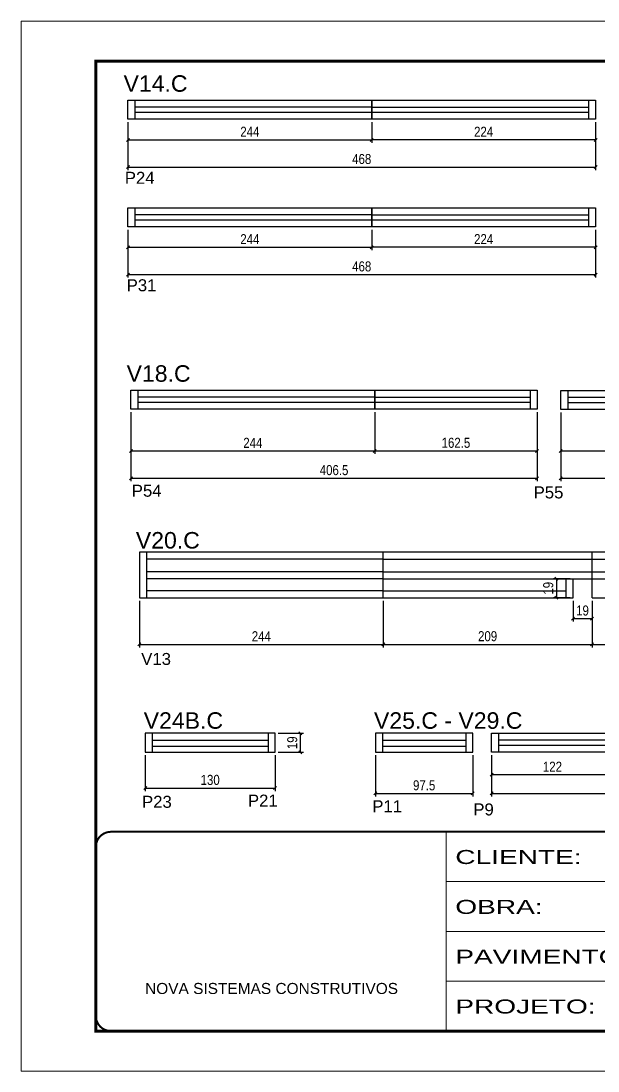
# Model space of a CAD drawing. Header units: millimetres. Extents: x 2437 to 8691, y -1523 to 4121.
# Drawn here: x 7206 to 7783, y 1922 to 2972 of the extents above; entities that cross this region are included whole.
import ezdxf

# ---------------------------------------------------------------- set-up
doc = ezdxf.new("R2010")
doc.units = ezdxf.units.MM
doc.linetypes.add('CONTINUO', pattern=[0])
doc.linetypes.add('DASHED', pattern=[0.75, 0.5, -0.25])
for name, color, linetype in [('5', 5, 'Continuous'), ('COTA', 241, 'Continuous'), ('NOMENCLATURA', 7, 'Continuous'), ('Painéis', 200, 'Continuous'), ('SARR_2.2x7', 40, 'Continuous')]:
    doc.layers.add(name, color=color, linetype=linetype)
doc.layers.add('Folhas', color=255, linetype='Continuous', lineweight=9)
doc.layers.add('SARRAFO DE PRESSAO', color=251, linetype='DASHED', lineweight=9)
doc.styles.add('ARIAL', font='arial.ttf')
doc.styles.add('COTA TECNICA', font='techl___.ttf', dxfattribs={"height": 10})
doc.styles.add('COTA TECNICA-50', font='techl___.ttf', dxfattribs={"height": 10})
doc.styles.get("Standard").update_dxf_attribs({"font": 'arial.ttf'})
doc.styles.add('Tecnologia', font='')
doc.styles.get('Tecnologia').set_extended_font_data('Forgotten Futurist')
doc.dimstyles.new('COTA PAINEL-50', dxfattribs={"dimtxt": 10, "dimasz": 3, "dimexe": 3, "dimexo": 3, "dimgap": 3, "dimtad": 1, "dimdec": 1, "dimzin": 12, "dimdsep": 46, "dimtxsty": 'COTA TECNICA-50', "dimblk1": 'OBLIQUE', "dimblk2": 'OBLIQUE', "dimsah": 1, "dimcen": 0.9, "dimclrd": 4, "dimclre": 4, "dimclrt": 240, "dimadec": 1, "dimazin": 3, "dimtfac": 1, "dimtdec": 1, "dimtmove": 0, "dimatfit": 3, "dimfxl": 1, "dimtolj": 1, "dimtzin": 12, "dimarcsym": 0})
doc.dimstyles.new('PAINEL', dxfattribs={"dimtxt": 10, "dimasz": 3, "dimexe": 3, "dimexo": 3, "dimgap": 3, "dimtad": 1, "dimdec": 1, "dimzin": 12, "dimdsep": 46, "dimtxsty": 'COTA TECNICA', "dimblk1": 'OBLIQUE', "dimblk2": 'OBLIQUE', "dimsah": 1, "dimcen": 0.9, "dimclrd": 4, "dimclre": 4, "dimclrt": 240, "dimadec": 1, "dimazin": 3, "dimtfac": 1, "dimtdec": 1, "dimtmove": 0, "dimatfit": 3, "dimfxl": 1, "dimtolj": 1, "dimtzin": 12, "dimarcsym": 0})

# ---------------------------------------------------------------- blocks, each defined once
blk = doc.blocks.new('9999999999')
at = {"color": 30, "linetype": 'CONTINUO'}
for p, q in [((98564.6, 34230.2), (98564.6, 34429.4)), ((98564.6, 34379.6), (99584, 34379.6)), ((98564.6, 34329.8), (99488, 34329.8)), ((98564.6, 34280), (99488, 34280))]:
    blk.add_line(p, q, dxfattribs=at)
at = {"color": 30, "linetype": 'CONTINUO', "const_width": 2}
blk.add_lwpolyline([(99584, 34230.2), (99584, 34414.4, 0.414214), (99569, 34429.4), (98229, 34429.4, 0.414214), (98214, 34414.4), (98214, 34245.2, 0.414214), (98229, 34230.2), (99584, 34230.2)], format="xyb", dxfattribs=at)
at = {"layer": 'Folhas'}
blk.add_lwpolyline([(98139, 34190.2), (99624, 34190.2), (99624, 35240.2), (98139, 35240.2)], close=True, dxfattribs=at)
at = {"layer": 'Folhas', "color": 30, "const_width": 3}
blk.add_lwpolyline([(98214, 34230.2), (99584, 34230.2), (99584, 35200.2), (98214, 35200.2)], close=True, dxfattribs=at)
at = {"color": 7, "linetype": 'Continuous', "ltscale": 5, "style": 'ARIAL'}
blk.add_text('NOVA SISTEMAS CONSTRUTIVOS', height=11.059, dxfattribs=at).set_placement((98263.2, 34267.2))
at = {"layer": 'Folhas', "color": 7, "style": 'Tecnologia', "width": 1.5}
for s, p in [('CLIENTE:', (98573.7, 34397.2)), ('OBRA:', (98573.7, 34347.3)), ('PAVIMENTO:', (98573.7, 34297.5)), ('PROJETO:', (98573.7, 34247.7))]:
    blk.add_text(s, height=14, dxfattribs=at).set_placement(p)
blk = doc.blocks.new('_Oblique')
at = {"color": 0, "linetype": 'ByBlock', "lineweight": -2}
blk.add_line((-0.5, -0.5), (0.5, 0.5), dxfattribs=at)
blk = doc.blocks.new('*D88')
at = {"layer": 'COTA', "color": 4, "linetype": 'ByBlock', "lineweight": -2, "transparency": 16777216}
for p, q in [((7312.9, 2871), (7312.9, 2850.4)), ((7556.9, 2871), (7556.9, 2850.4)), ((7312.9, 2853.4), (7556.9, 2853.4))]:
    blk.add_line(p, q, dxfattribs=at)
at = {"layer": 'Defpoints', "color": 0, "linetype": 'ByBlock', "transparency": 16777216}
for p in [(7312.9, 2874), (7556.9, 2874), (7556.9, 2853.4)]:
    blk.add_point(p, dxfattribs=at)
at = {"layer": 'COTA', "color": 4, "linetype": 'ByBlock', "lineweight": -2, "transparency": 16777216, "xscale": 3, "yscale": 3, "zscale": 3, "rotation": 180}
blk.add_blockref('_Oblique', (7312.9, 2853.4), dxfattribs=at)
at = {"layer": 'COTA', "color": 4, "linetype": 'ByBlock', "lineweight": -2, "transparency": 16777216, "xscale": 3, "yscale": 3, "zscale": 3}
blk.add_blockref('_Oblique', (7556.9, 2853.4), dxfattribs=at)
at = {"layer": 'COTA', "color": 240, "linetype": 'ByBlock', "transparency": 16777216, "insert": (7434.9, 2861.5), "char_height": 10, "attachment_point": 5, "style": 'COTA TECNICA-50'}
blk.add_mtext('\\A1;244', dxfattribs=at)
blk = doc.blocks.new('*D55')
at = {"layer": 'COTA', "color": 4, "linetype": 'ByBlock', "lineweight": -2, "transparency": 16777216}
for p, q in [((7556.9, 2871), (7556.9, 2850.4)), ((7780.9, 2871), (7780.9, 2850.4)), ((7780.9, 2853.4), (7556.9, 2853.4))]:
    blk.add_line(p, q, dxfattribs=at)
at = {"layer": 'Defpoints', "color": 0, "linetype": 'ByBlock', "transparency": 16777216}
for p in [(7556.9, 2874), (7780.9, 2874), (7556.9, 2853.4)]:
    blk.add_point(p, dxfattribs=at)
at = {"layer": 'COTA', "color": 4, "linetype": 'ByBlock', "lineweight": -2, "transparency": 16777216, "xscale": 3, "yscale": 3, "zscale": 3, "rotation": 180}
blk.add_blockref('_Oblique', (7556.9, 2853.4), dxfattribs=at)
at = {"layer": 'COTA', "color": 4, "linetype": 'ByBlock', "lineweight": -2, "transparency": 16777216, "xscale": 3, "yscale": 3, "zscale": 3}
blk.add_blockref('_Oblique', (7780.9, 2853.4), dxfattribs=at)
at = {"layer": 'COTA', "color": 240, "linetype": 'ByBlock', "transparency": 16777216, "insert": (7668.9, 2861.5), "char_height": 10, "attachment_point": 5, "style": 'COTA TECNICA-50'}
blk.add_mtext('\\A1;224', dxfattribs=at)
blk = doc.blocks.new('*D135')
at = {"layer": 'COTA', "color": 4, "lineweight": -2, "transparency": 16777216}
for p, q in [((7312.9, 2871), (7312.9, 2823.1)), ((7780.9, 2871), (7780.9, 2823.1)), ((7312.9, 2826.1), (7780.9, 2826.1))]:
    blk.add_line(p, q, dxfattribs=at)
at = {"layer": 'Defpoints', "color": 0, "transparency": 16777216}
for p in [(7312.9, 2874), (7780.9, 2874), (7780.9, 2826.1)]:
    blk.add_point(p, dxfattribs=at)
at = {"layer": 'COTA', "color": 4, "lineweight": -2, "transparency": 16777216, "xscale": 3, "yscale": 3, "zscale": 3, "rotation": 180}
blk.add_blockref('_Oblique', (7312.9, 2826.1), dxfattribs=at)
at = {"layer": 'COTA', "color": 4, "lineweight": -2, "transparency": 16777216, "xscale": 3, "yscale": 3, "zscale": 3}
blk.add_blockref('_Oblique', (7780.9, 2826.1), dxfattribs=at)
at = {"layer": 'COTA', "color": 240, "transparency": 16777216, "insert": (7546.9, 2834.2), "char_height": 10, "attachment_point": 5, "style": 'COTA TECNICA'}
blk.add_mtext('\\A1;468', dxfattribs=at)
blk = doc.blocks.new('*D58')
at = {"layer": 'COTA', "color": 4, "linetype": 'ByBlock', "lineweight": -2, "transparency": 16777216}
for p, q in [((7312.9, 2763.5), (7312.9, 2743)), ((7556.9, 2763.5), (7556.9, 2743)), ((7312.9, 2746), (7556.9, 2746))]:
    blk.add_line(p, q, dxfattribs=at)
at = {"layer": 'Defpoints', "color": 0, "linetype": 'ByBlock', "transparency": 16777216}
for p in [(7312.9, 2766.5), (7556.9, 2766.5), (7556.9, 2746)]:
    blk.add_point(p, dxfattribs=at)
at = {"layer": 'COTA', "color": 4, "linetype": 'ByBlock', "lineweight": -2, "transparency": 16777216, "xscale": 3, "yscale": 3, "zscale": 3, "rotation": 180}
blk.add_blockref('_Oblique', (7312.9, 2746), dxfattribs=at)
at = {"layer": 'COTA', "color": 4, "linetype": 'ByBlock', "lineweight": -2, "transparency": 16777216, "xscale": 3, "yscale": 3, "zscale": 3}
blk.add_blockref('_Oblique', (7556.9, 2746), dxfattribs=at)
at = {"layer": 'COTA', "color": 240, "linetype": 'ByBlock', "transparency": 16777216, "insert": (7434.9, 2754.1), "char_height": 10, "attachment_point": 5, "style": 'COTA TECNICA-50'}
blk.add_mtext('\\A1;244', dxfattribs=at)
blk = doc.blocks.new('*D59')
at = {"layer": 'COTA', "color": 4, "linetype": 'ByBlock', "lineweight": -2, "transparency": 16777216}
for p, q in [((7556.9, 2763.5), (7556.9, 2743)), ((7780.9, 2763.5), (7780.9, 2743)), ((7780.9, 2746), (7556.9, 2746))]:
    blk.add_line(p, q, dxfattribs=at)
at = {"layer": 'Defpoints', "color": 0, "linetype": 'ByBlock', "transparency": 16777216}
for p in [(7556.9, 2766.5), (7780.9, 2766.5), (7556.9, 2746)]:
    blk.add_point(p, dxfattribs=at)
at = {"layer": 'COTA', "color": 4, "linetype": 'ByBlock', "lineweight": -2, "transparency": 16777216, "xscale": 3, "yscale": 3, "zscale": 3, "rotation": 180}
blk.add_blockref('_Oblique', (7556.9, 2746), dxfattribs=at)
at = {"layer": 'COTA', "color": 4, "linetype": 'ByBlock', "lineweight": -2, "transparency": 16777216, "xscale": 3, "yscale": 3, "zscale": 3}
blk.add_blockref('_Oblique', (7780.9, 2746), dxfattribs=at)
at = {"layer": 'COTA', "color": 240, "linetype": 'ByBlock', "transparency": 16777216, "insert": (7668.9, 2754.1), "char_height": 10, "attachment_point": 5, "style": 'COTA TECNICA-50'}
blk.add_mtext('\\A1;224', dxfattribs=at)
blk = doc.blocks.new('*D137')
at = {"layer": 'COTA', "color": 4, "lineweight": -2, "transparency": 16777216}
for p, q in [((7312.9, 2763.5), (7312.9, 2715.7)), ((7780.9, 2763.5), (7780.9, 2715.7)), ((7312.9, 2718.7), (7780.9, 2718.7))]:
    blk.add_line(p, q, dxfattribs=at)
at = {"layer": 'Defpoints', "color": 0, "transparency": 16777216}
for p in [(7312.9, 2766.5), (7780.9, 2766.5), (7780.9, 2718.7)]:
    blk.add_point(p, dxfattribs=at)
at = {"layer": 'COTA', "color": 4, "lineweight": -2, "transparency": 16777216, "xscale": 3, "yscale": 3, "zscale": 3, "rotation": 180}
blk.add_blockref('_Oblique', (7312.9, 2718.7), dxfattribs=at)
at = {"layer": 'COTA', "color": 4, "lineweight": -2, "transparency": 16777216, "xscale": 3, "yscale": 3, "zscale": 3}
blk.add_blockref('_Oblique', (7780.9, 2718.7), dxfattribs=at)
at = {"layer": 'COTA', "color": 240, "transparency": 16777216, "insert": (7546.9, 2726.8), "char_height": 10, "attachment_point": 5, "style": 'COTA TECNICA'}
blk.add_mtext('\\A1;468', dxfattribs=at)
blk = doc.blocks.new('*D62')
at = {"layer": 'COTA', "color": 4, "linetype": 'ByBlock', "lineweight": -2, "transparency": 16777216}
for p, q in [((7315.9, 2581), (7315.9, 2539.3)), ((7559.9, 2581), (7559.9, 2539.3)), ((7315.9, 2542.3), (7559.9, 2542.3))]:
    blk.add_line(p, q, dxfattribs=at)
at = {"layer": 'Defpoints', "color": 0, "linetype": 'ByBlock', "transparency": 16777216}
for p in [(7315.9, 2584), (7559.9, 2584), (7559.9, 2542.3)]:
    blk.add_point(p, dxfattribs=at)
at = {"layer": 'COTA', "color": 4, "linetype": 'ByBlock', "lineweight": -2, "transparency": 16777216, "xscale": 3, "yscale": 3, "zscale": 3, "rotation": 180}
blk.add_blockref('_Oblique', (7315.9, 2542.3), dxfattribs=at)
at = {"layer": 'COTA', "color": 4, "linetype": 'ByBlock', "lineweight": -2, "transparency": 16777216, "xscale": 3, "yscale": 3, "zscale": 3}
blk.add_blockref('_Oblique', (7559.9, 2542.3), dxfattribs=at)
at = {"layer": 'COTA', "color": 240, "linetype": 'ByBlock', "transparency": 16777216, "insert": (7437.9, 2550.4), "char_height": 10, "attachment_point": 5, "style": 'COTA TECNICA-50'}
blk.add_mtext('\\A1;244', dxfattribs=at)
blk = doc.blocks.new('*D63')
at = {"layer": 'COTA', "color": 4, "linetype": 'ByBlock', "lineweight": -2, "transparency": 16777216}
for p, q in [((7559.9, 2581), (7559.9, 2539.3)), ((7722.4, 2581), (7722.4, 2539.3)), ((7559.9, 2542.3), (7722.4, 2542.3))]:
    blk.add_line(p, q, dxfattribs=at)
at = {"layer": 'Defpoints', "color": 0, "linetype": 'ByBlock', "transparency": 16777216}
for p in [(7559.9, 2584), (7722.4, 2584), (7722.4, 2542.3)]:
    blk.add_point(p, dxfattribs=at)
at = {"layer": 'COTA', "color": 4, "linetype": 'ByBlock', "lineweight": -2, "transparency": 16777216, "xscale": 3, "yscale": 3, "zscale": 3, "rotation": 180}
blk.add_blockref('_Oblique', (7559.9, 2542.3), dxfattribs=at)
at = {"layer": 'COTA', "color": 4, "linetype": 'ByBlock', "lineweight": -2, "transparency": 16777216, "xscale": 3, "yscale": 3, "zscale": 3}
blk.add_blockref('_Oblique', (7722.4, 2542.3), dxfattribs=at)
at = {"layer": 'COTA', "color": 240, "linetype": 'ByBlock', "transparency": 16777216, "insert": (7641.2, 2550.4), "char_height": 10, "attachment_point": 5, "style": 'COTA TECNICA-50'}
blk.add_mtext('\\A1;162.5', dxfattribs=at)
blk = doc.blocks.new('*D141')
at = {"layer": 'COTA', "color": 4, "lineweight": -2, "transparency": 16777216}
for p, q in [((7315.9, 2581), (7315.9, 2512)), ((7722.4, 2581), (7722.4, 2512)), ((7315.9, 2515), (7722.4, 2515))]:
    blk.add_line(p, q, dxfattribs=at)
at = {"layer": 'Defpoints', "color": 0, "transparency": 16777216}
for p in [(7315.9, 2584), (7722.4, 2584), (7722.4, 2515)]:
    blk.add_point(p, dxfattribs=at)
at = {"layer": 'COTA', "color": 4, "lineweight": -2, "transparency": 16777216, "xscale": 3, "yscale": 3, "zscale": 3, "rotation": 180}
blk.add_blockref('_Oblique', (7315.9, 2515), dxfattribs=at)
at = {"layer": 'COTA', "color": 4, "lineweight": -2, "transparency": 16777216, "xscale": 3, "yscale": 3, "zscale": 3}
blk.add_blockref('_Oblique', (7722.4, 2515), dxfattribs=at)
at = {"layer": 'COTA', "color": 240, "transparency": 16777216, "insert": (7519.2, 2523.1), "char_height": 10, "attachment_point": 5, "style": 'COTA TECNICA'}
blk.add_mtext('\\A1;406.5', dxfattribs=at)
blk = doc.blocks.new('*D65')
at = {"layer": 'COTA', "color": 4, "linetype": 'ByBlock', "lineweight": -2, "transparency": 16777216}
for p, q in [((7746.1, 2580.7), (7746.1, 2539.3)), ((7990.1, 2580.7), (7990.1, 2539.3)), ((7746.1, 2542.3), (7990.1, 2542.3))]:
    blk.add_line(p, q, dxfattribs=at)
at = {"layer": 'Defpoints', "color": 0, "linetype": 'ByBlock', "transparency": 16777216}
for p in [(7746.1, 2583.7), (7990.1, 2583.7), (7990.1, 2542.3)]:
    blk.add_point(p, dxfattribs=at)
at = {"layer": 'COTA', "color": 4, "linetype": 'ByBlock', "lineweight": -2, "transparency": 16777216, "xscale": 3, "yscale": 3, "zscale": 3, "rotation": 180}
blk.add_blockref('_Oblique', (7746.1, 2542.3), dxfattribs=at)
at = {"layer": 'COTA', "color": 4, "linetype": 'ByBlock', "lineweight": -2, "transparency": 16777216, "xscale": 3, "yscale": 3, "zscale": 3}
blk.add_blockref('_Oblique', (7990.1, 2542.3), dxfattribs=at)
at = {"layer": 'COTA', "color": 240, "linetype": 'ByBlock', "transparency": 16777216, "insert": (7868.1, 2550.4), "char_height": 10, "attachment_point": 5, "style": 'COTA TECNICA-50'}
blk.add_mtext('\\A1;244', dxfattribs=at)
blk = doc.blocks.new('*D98')
at = {"layer": 'COTA', "color": 4, "lineweight": -2, "transparency": 16777216}
for p, q in [((7746.1, 2580.7), (7746.1, 2512)), ((8234.6, 2580.7), (8234.6, 2512)), ((7746.1, 2515), (8234.6, 2515))]:
    blk.add_line(p, q, dxfattribs=at)
at = {"layer": 'Defpoints', "color": 0, "transparency": 16777216}
for p in [(7746.1, 2583.7), (8234.6, 2583.7), (8234.6, 2515)]:
    blk.add_point(p, dxfattribs=at)
at = {"layer": 'COTA', "color": 4, "lineweight": -2, "transparency": 16777216, "xscale": 3, "yscale": 3, "zscale": 3, "rotation": 180}
blk.add_blockref('_Oblique', (7746.1, 2515), dxfattribs=at)
at = {"layer": 'COTA', "color": 4, "lineweight": -2, "transparency": 16777216, "xscale": 3, "yscale": 3, "zscale": 3}
blk.add_blockref('_Oblique', (8234.6, 2515), dxfattribs=at)
at = {"layer": 'COTA', "color": 240, "transparency": 16777216, "insert": (7990.3, 2523.1), "char_height": 10, "attachment_point": 5, "style": 'COTA TECNICA'}
blk.add_mtext('\\A1;488.5', dxfattribs=at)
blk = doc.blocks.new('*D12')
at = {"layer": 'COTA', "color": 4, "lineweight": -2, "transparency": 16777216}
for p, q in [((7324.4, 2392.5), (7324.4, 2345.9)), ((7568.4, 2392.5), (7568.4, 2345.9)), ((7324.4, 2348.9), (7568.4, 2348.9))]:
    blk.add_line(p, q, dxfattribs=at)
at = {"layer": 'Defpoints', "color": 0, "transparency": 16777216}
for p in [(7324.4, 2395.5), (7568.4, 2395.5), (7568.4, 2348.9)]:
    blk.add_point(p, dxfattribs=at)
at = {"layer": 'COTA', "color": 4, "lineweight": -2, "transparency": 16777216, "xscale": 3, "yscale": 3, "zscale": 3, "rotation": 180}
blk.add_blockref('_Oblique', (7324.4, 2348.9), dxfattribs=at)
at = {"layer": 'COTA', "color": 4, "lineweight": -2, "transparency": 16777216, "xscale": 3, "yscale": 3, "zscale": 3}
blk.add_blockref('_Oblique', (7568.4, 2348.9), dxfattribs=at)
at = {"layer": 'COTA', "color": 240, "transparency": 16777216, "insert": (7446.4, 2357), "char_height": 10, "attachment_point": 5, "style": 'COTA TECNICA'}
blk.add_mtext('\\A1;244', dxfattribs=at)
blk = doc.blocks.new('*D13')
at = {"layer": 'COTA', "color": 4, "lineweight": -2, "transparency": 16777216}
for p, q in [((7568.4, 2392.5), (7568.4, 2345.9)), ((7777.4, 2392.5), (7777.4, 2345.9)), ((7568.4, 2348.9), (7777.4, 2348.9))]:
    blk.add_line(p, q, dxfattribs=at)
at = {"layer": 'Defpoints', "color": 0, "transparency": 16777216}
for p in [(7568.4, 2395.5), (7777.4, 2395.5), (7777.4, 2348.9)]:
    blk.add_point(p, dxfattribs=at)
at = {"layer": 'COTA', "color": 4, "lineweight": -2, "transparency": 16777216, "xscale": 3, "yscale": 3, "zscale": 3, "rotation": 180}
blk.add_blockref('_Oblique', (7568.4, 2348.9), dxfattribs=at)
at = {"layer": 'COTA', "color": 4, "lineweight": -2, "transparency": 16777216, "xscale": 3, "yscale": 3, "zscale": 3}
blk.add_blockref('_Oblique', (7777.4, 2348.9), dxfattribs=at)
at = {"layer": 'COTA', "color": 240, "transparency": 16777216, "insert": (7672.9, 2357), "char_height": 10, "attachment_point": 5, "style": 'COTA TECNICA'}
blk.add_mtext('\\A1;209', dxfattribs=at)
blk = doc.blocks.new('*D14')
at = {"layer": 'COTA', "color": 4, "lineweight": -2, "transparency": 16777216}
for p, q in [((7777.4, 2392.5), (7777.4, 2345.9)), ((7967.4, 2392.5), (7967.4, 2345.9)), ((7777.4, 2348.9), (7967.4, 2348.9))]:
    blk.add_line(p, q, dxfattribs=at)
at = {"layer": 'Defpoints', "color": 0, "transparency": 16777216}
for p in [(7777.4, 2395.5), (7967.4, 2395.5), (7967.4, 2348.9)]:
    blk.add_point(p, dxfattribs=at)
at = {"layer": 'COTA', "color": 4, "lineweight": -2, "transparency": 16777216, "xscale": 3, "yscale": 3, "zscale": 3, "rotation": 180}
blk.add_blockref('_Oblique', (7777.4, 2348.9), dxfattribs=at)
at = {"layer": 'COTA', "color": 4, "lineweight": -2, "transparency": 16777216, "xscale": 3, "yscale": 3, "zscale": 3}
blk.add_blockref('_Oblique', (7967.4, 2348.9), dxfattribs=at)
at = {"layer": 'COTA', "color": 240, "transparency": 16777216, "insert": (7872.4, 2357), "char_height": 10, "attachment_point": 5, "style": 'COTA TECNICA-50'}
blk.add_mtext('\\A1;190', dxfattribs=at)
blk = doc.blocks.new('*D106')
at = {"layer": 'COTA', "color": 4, "lineweight": -2, "transparency": 16777216}
for p, q in [((7755.4, 2414.5), (7738.7, 2414.5)), ((7741.7, 2414.5), (7741.7, 2395.5)), ((7755.4, 2395.5), (7738.7, 2395.5))]:
    blk.add_line(p, q, dxfattribs=at)
at = {"layer": 'Defpoints', "color": 0, "transparency": 16777216}
for p in [(7758.4, 2414.5), (7741.7, 2395.5), (7758.4, 2395.5)]:
    blk.add_point(p, dxfattribs=at)
at = {"layer": 'COTA', "color": 4, "lineweight": -2, "transparency": 16777216, "xscale": 3, "yscale": 3, "zscale": 3}
for p, rotation in [((7741.7, 2414.5), 90), ((7741.7, 2395.5), 270)]:
    blk.add_blockref('_Oblique', p, dxfattribs=dict(at, rotation=rotation))
at = {"layer": 'COTA', "color": 240, "transparency": 16777216, "insert": (7733.6, 2405), "char_height": 10, "attachment_point": 5, "rotation": 90, "style": 'COTA TECNICA-50'}
blk.add_mtext('\\A1;19', dxfattribs=at)
blk = doc.blocks.new('*D107')
at = {"layer": 'COTA', "color": 4, "lineweight": -2, "transparency": 16777216}
for p, q in [((7758.4, 2392.5), (7758.4, 2371.6)), ((7777.4, 2392.5), (7777.4, 2371.6)), ((7758.4, 2374.6), (7777.4, 2374.6))]:
    blk.add_line(p, q, dxfattribs=at)
at = {"layer": 'Defpoints', "color": 0, "transparency": 16777216}
for p in [(7758.4, 2395.5), (7777.4, 2395.5), (7777.4, 2374.6)]:
    blk.add_point(p, dxfattribs=at)
at = {"layer": 'COTA', "color": 4, "lineweight": -2, "transparency": 16777216, "xscale": 3, "yscale": 3, "zscale": 3, "rotation": 180}
blk.add_blockref('_Oblique', (7758.4, 2374.6), dxfattribs=at)
at = {"layer": 'COTA', "color": 4, "lineweight": -2, "transparency": 16777216, "xscale": 3, "yscale": 3, "zscale": 3}
blk.add_blockref('_Oblique', (7777.4, 2374.6), dxfattribs=at)
at = {"layer": 'COTA', "color": 240, "transparency": 16777216, "insert": (7767.9, 2382.7), "char_height": 10, "attachment_point": 5, "style": 'COTA TECNICA-50'}
blk.add_mtext('\\A1;19', dxfattribs=at)
blk = doc.blocks.new('*D161')
at = {"layer": 'COTA', "color": 4, "linetype": 'ByBlock', "lineweight": -2, "transparency": 16777216}
for p, q in [((7330.2, 2238), (7330.2, 2202.1)), ((7460.2, 2238), (7460.2, 2202.1)), ((7330.2, 2205.1), (7460.2, 2205.1))]:
    blk.add_line(p, q, dxfattribs=at)
at = {"layer": 'Defpoints', "color": 0, "linetype": 'ByBlock', "transparency": 16777216}
for p in [(7330.2, 2241), (7460.2, 2241), (7460.2, 2205.1)]:
    blk.add_point(p, dxfattribs=at)
at = {"layer": 'COTA', "color": 4, "linetype": 'ByBlock', "lineweight": -2, "transparency": 16777216, "xscale": 3, "yscale": 3, "zscale": 3, "rotation": 180}
blk.add_blockref('_Oblique', (7330.2, 2205.1), dxfattribs=at)
at = {"layer": 'COTA', "color": 4, "linetype": 'ByBlock', "lineweight": -2, "transparency": 16777216, "xscale": 3, "yscale": 3, "zscale": 3}
blk.add_blockref('_Oblique', (7460.2, 2205.1), dxfattribs=at)
at = {"layer": 'COTA', "color": 240, "linetype": 'ByBlock', "transparency": 16777216, "insert": (7395.2, 2213.3), "char_height": 10, "attachment_point": 5, "style": 'COTA TECNICA-50'}
blk.add_mtext('\\A1;130', dxfattribs=at)
blk = doc.blocks.new('*D162')
at = {"layer": 'COTA', "color": 4, "lineweight": -2, "transparency": 16777216}
for p, q in [((7463.2, 2260), (7488.5, 2260)), ((7485.5, 2241), (7485.5, 2260)), ((7463.2, 2241), (7488.5, 2241))]:
    blk.add_line(p, q, dxfattribs=at)
at = {"layer": 'Defpoints', "color": 0, "transparency": 16777216}
for p in [(7460.2, 2260), (7485.5, 2260), (7460.2, 2241)]:
    blk.add_point(p, dxfattribs=at)
at = {"layer": 'COTA', "color": 4, "lineweight": -2, "transparency": 16777216, "xscale": 3, "yscale": 3, "zscale": 3}
for p, rotation in [((7485.5, 2260), 90), ((7485.5, 2241), 270)]:
    blk.add_blockref('_Oblique', p, dxfattribs=dict(at, rotation=rotation))
at = {"layer": 'COTA', "color": 240, "transparency": 16777216, "insert": (7477.4, 2250.5), "char_height": 10, "attachment_point": 5, "rotation": 90, "style": 'COTA TECNICA'}
blk.add_mtext('\\A1;19', dxfattribs=at)
blk = doc.blocks.new('*D163')
at = {"layer": 'COTA', "color": 4, "linetype": 'ByBlock', "lineweight": -2, "transparency": 16777216}
for p, q in [((7560.6, 2238), (7560.6, 2196.8)), ((7658.1, 2238), (7658.1, 2196.8)), ((7560.6, 2199.8), (7658.1, 2199.8))]:
    blk.add_line(p, q, dxfattribs=at)
at = {"layer": 'Defpoints', "color": 0, "linetype": 'ByBlock', "transparency": 16777216}
for p in [(7560.6, 2241), (7658.1, 2241), (7658.1, 2199.8)]:
    blk.add_point(p, dxfattribs=at)
at = {"layer": 'COTA', "color": 4, "linetype": 'ByBlock', "lineweight": -2, "transparency": 16777216, "xscale": 3, "yscale": 3, "zscale": 3, "rotation": 180}
blk.add_blockref('_Oblique', (7560.6, 2199.8), dxfattribs=at)
at = {"layer": 'COTA', "color": 4, "linetype": 'ByBlock', "lineweight": -2, "transparency": 16777216, "xscale": 3, "yscale": 3, "zscale": 3}
blk.add_blockref('_Oblique', (7658.1, 2199.8), dxfattribs=at)
at = {"layer": 'COTA', "color": 240, "linetype": 'ByBlock', "transparency": 16777216, "insert": (7609.4, 2207.9), "char_height": 10, "attachment_point": 5, "style": 'COTA TECNICA-50'}
blk.add_mtext('\\A1;97.5', dxfattribs=at)
blk = doc.blocks.new('*D93')
at = {"layer": 'COTA', "color": 4, "linetype": 'ByBlock', "lineweight": -2, "transparency": 16777216}
for p, q in [((7676.8, 2238), (7676.8, 2215.6)), ((7798.8, 2238), (7798.8, 2215.6)), ((7676.8, 2218.6), (7798.8, 2218.6))]:
    blk.add_line(p, q, dxfattribs=at)
at = {"layer": 'Defpoints', "color": 0, "linetype": 'ByBlock', "transparency": 16777216}
for p in [(7676.8, 2241), (7798.8, 2241), (7798.8, 2218.6)]:
    blk.add_point(p, dxfattribs=at)
at = {"layer": 'COTA', "color": 4, "linetype": 'ByBlock', "lineweight": -2, "transparency": 16777216, "xscale": 3, "yscale": 3, "zscale": 3, "rotation": 180}
blk.add_blockref('_Oblique', (7676.8, 2218.6), dxfattribs=at)
at = {"layer": 'COTA', "color": 4, "linetype": 'ByBlock', "lineweight": -2, "transparency": 16777216, "xscale": 3, "yscale": 3, "zscale": 3}
blk.add_blockref('_Oblique', (7798.8, 2218.6), dxfattribs=at)
at = {"layer": 'COTA', "color": 240, "linetype": 'ByBlock', "transparency": 16777216, "insert": (7737.8, 2226.6), "char_height": 10, "attachment_point": 5, "style": 'COTA TECNICA-50'}
blk.add_mtext('\\A1;122', dxfattribs=at)
blk = doc.blocks.new('*D164')
at = {"layer": 'COTA', "color": 4, "lineweight": -2, "transparency": 16777216}
for p, q in [((7676.8, 2238), (7676.8, 2196.8)), ((7947.8, 2238), (7947.8, 2196.8)), ((7676.8, 2199.8), (7947.8, 2199.8))]:
    blk.add_line(p, q, dxfattribs=at)
at = {"layer": 'Defpoints', "color": 0, "transparency": 16777216}
for p in [(7676.8, 2241), (7947.8, 2241), (7947.8, 2199.8)]:
    blk.add_point(p, dxfattribs=at)
at = {"layer": 'COTA', "color": 4, "lineweight": -2, "transparency": 16777216, "xscale": 3, "yscale": 3, "zscale": 3, "rotation": 180}
blk.add_blockref('_Oblique', (7676.8, 2199.8), dxfattribs=at)
at = {"layer": 'COTA', "color": 4, "lineweight": -2, "transparency": 16777216, "xscale": 3, "yscale": 3, "zscale": 3}
blk.add_blockref('_Oblique', (7947.8, 2199.8), dxfattribs=at)
at = {"layer": 'COTA', "color": 240, "transparency": 16777216, "insert": (7812.3, 2207.9), "char_height": 10, "attachment_point": 5, "style": 'COTA TECNICA'}
blk.add_mtext('\\A1;271', dxfattribs=at)

msp = doc.modelspace()

# ---------------------------------------------------------------- linework, layer by layer
at = {"layer": 'Painéis'}
for p, q in [((7568.43, 2395.48), (7568.43, 2440.98)), ((7777.45, 2395.48), (7777.45, 2440.98)), ((7758.43, 2395.48), (7758.43, 2414.48)), ((7758.43, 2414.48), (7777.43, 2414.48))]:
    msp.add_line(p, q, dxfattribs=at)
for points in [[(7556.89, 2873.95), (7312.89, 2873.95), (7312.89, 2892.95), (7556.89, 2892.95)], [(7556.89, 2892.95), (7556.89, 2892.95), (7556.89, 2873.95), (7556.89, 2873.95)], [(7556.89, 2892.95), (7780.87, 2892.95), (7780.87, 2873.95), (7556.89, 2873.95)], [(7556.89, 2766.49), (7312.89, 2766.49), (7312.89, 2785.49), (7556.89, 2785.49)], [(7556.89, 2785.49), (7556.89, 2785.49), (7556.89, 2766.49), (7556.89, 2766.49)], [(7556.89, 2785.49), (7780.87, 2785.49), (7780.87, 2766.49), (7556.89, 2766.49)], [(7559.94, 2583.97), (7315.94, 2583.97), (7315.94, 2602.97), (7559.94, 2602.97)], [(7559.94, 2602.97), (7722.44, 2602.97), (7722.44, 2583.97), (7559.94, 2583.97)], [(7990.07, 2583.71), (7746.07, 2583.71), (7746.07, 2602.71), (7990.07, 2602.71)], [(7798.78, 2240.96), (7676.78, 2240.96), (7676.78, 2259.96), (7798.78, 2259.96)]]:
    msp.add_lwpolyline(points, close=True, dxfattribs=at)
msp.add_lwpolyline([(7777.45, 2395.48), (8211.45, 2395.48), (8211.45, 2440.98), (7324.43, 2440.98), (7324.43, 2395.48), (7758.43, 2395.48)], dxfattribs=at)
at = {"layer": 'Painéis', "linetype": 'ByBlock'}
for points in [[(7330.17, 2259.96), (7330.17, 2240.96), (7460.17, 2240.96), (7460.17, 2259.96)], [(7560.64, 2259.96), (7560.64, 2240.96), (7658.14, 2240.96), (7658.14, 2259.96)]]:
    msp.add_lwpolyline(points, close=True, dxfattribs=at)
at = {"layer": 'SARR_2.2x7', "linetype": 'Continuous'}
for p, q in [((7319.89, 2892.95), (7319.89, 2873.95)), ((7773.87, 2892.95), (7773.87, 2873.95)), ((7556.89, 2885.95), (7319.89, 2885.95)), ((7319.89, 2880.95), (7556.89, 2880.95)), ((7556.89, 2885.95), (7773.87, 2885.95)), ((7556.89, 2880.95), (7773.87, 2880.95)), ((7319.89, 2785.49), (7319.89, 2766.49)), ((7773.87, 2785.49), (7773.87, 2766.49)), ((7556.89, 2778.49), (7319.89, 2778.49)), ((7319.89, 2773.49), (7556.89, 2773.49)), ((7556.89, 2778.49), (7773.87, 2778.49)), ((7556.89, 2773.49), (7773.87, 2773.49)), ((7322.94, 2602.97), (7322.94, 2583.97)), ((7559.94, 2595.97), (7322.94, 2595.97)), ((7559.94, 2595.97), (7715.43, 2595.97)), ((7715.43, 2602.97), (7715.43, 2583.97)), ((7753.07, 2602.71), (7753.07, 2583.71)), ((7990.07, 2595.71), (7753.07, 2595.71)), ((7322.94, 2590.97), (7559.94, 2590.97)), ((7559.94, 2590.97), (7715.43, 2590.97)), ((7753.07, 2590.71), (7990.07, 2590.71)), ((7331.43, 2440.98), (7331.43, 2395.48)), ((7568.43, 2433.98), (7331.43, 2433.98)), ((7568.43, 2433.98), (7777.45, 2433.98)), ((7777.45, 2433.98), (7967.45, 2433.98)), ((7568.43, 2421.48), (7331.43, 2421.48)), ((7568.43, 2421.48), (7777.45, 2421.48)), ((7777.45, 2421.48), (7967.45, 2421.48)), ((7568.43, 2414.48), (7331.43, 2414.48)), ((7568.43, 2414.48), (7777.45, 2414.48)), ((7751.43, 2395.48), (7751.43, 2414.48)), ((7777.45, 2414.48), (7967.45, 2414.48)), ((7568.43, 2402.48), (7331.43, 2402.48)), ((7568.43, 2402.48), (7751.43, 2402.48)), ((7337.17, 2259.96), (7337.17, 2240.96)), ((7453.17, 2259.96), (7453.17, 2240.96)), ((7567.64, 2259.96), (7567.64, 2240.96)), ((7651.14, 2259.96), (7651.14, 2240.96)), ((7683.78, 2259.96), (7683.78, 2240.96)), ((7337.17, 2252.96), (7453.17, 2252.96)), ((7567.64, 2252.96), (7651.14, 2252.96)), ((7940.77, 2252.96), (7683.78, 2252.96)), ((7683.78, 2247.96), (7940.77, 2247.96)), ((7337.17, 2246.96), (7453.17, 2246.96)), ((7567.64, 2246.96), (7651.14, 2246.96))]:
    msp.add_line(p, q, dxfattribs=at)

# ---------------------------------------------------------------- block references
at = {"layer": 'SARRAFO DE PRESSAO', "color": 6, "linetype": 'ByBlock'}
msp.add_blockref('9999999999', (-90933.14, -32267.94), dxfattribs=at)

# ---------------------------------------------------------------- texts
at = {"layer": '5', "linetype": 'Continuous'}
for s, p in [('P24', (7309.77, 2809.44)), ('P31', (7311.6, 2702.01)), ('P54', (7316.74, 2496.52)), ('P55', (7718.96, 2494.86)), ('V13', (7326.16, 2328.31)), ('P23', (7326.96, 2185.46)), ('P21', (7432.97, 2186.64)), ('P11', (7557.43, 2181.05)), ('P9', (7658.58, 2177.84))]:
    msp.add_text(s, height=12, rotation=359.99996, dxfattribs=at).set_placement(p)
at = {"layer": 'NOMENCLATURA', "linetype": 'Continuous'}
for s, p in [('V14.C', (7308.5, 2901.5)), ('V18.C', (7311.56, 2611.51)), ('V20.C', (7320.8, 2444.73)), ('V24B.C', (7328.68, 2264.49)), ('V25.C - V29.C', (7559.15, 2264.49))]:
    msp.add_text(s, height=16.5, dxfattribs=at).set_placement(p)

# ---------------------------------------------------------------- dimensions: what is measured, and where the dimension line sits
at = {"layer": 'COTA', "color": 1, "linetype": 'ByBlock'}
for base, p1, p2, picture, middle in [((7556.89, 2853.41), (7312.89, 2873.95), (7556.89, 2873.95), '*D88', (7434.89, 2861.48)), ((7556.89, 2853.41), (7780.87, 2873.95), (7556.89, 2873.95), '*D55', (7668.88, 2861.48)), ((7556.89, 2745.98), (7312.89, 2766.49), (7556.89, 2766.49), '*D58', (7434.89, 2754.05)), ((7556.89, 2745.98), (7780.87, 2766.49), (7556.89, 2766.49), '*D59', (7668.88, 2754.05)), ((7559.94, 2542.32), (7315.94, 2583.97), (7559.94, 2583.97), '*D62', (7437.94, 2550.39)), ((7722.43, 2542.32), (7559.94, 2583.97), (7722.43, 2583.97), '*D63', (7641.18, 2550.43)), ((7990.07, 2542.32), (7746.07, 2583.71), (7990.07, 2583.71), '*D65', (7868.07, 2550.39)), ((7460.17, 2205.07), (7330.17, 2240.96), (7460.17, 2240.96), '*D161', (7395.17, 2213.29)), ((7658.14, 2199.8), (7560.64, 2240.96), (7658.14, 2240.96), '*D163', (7609.39, 2207.94)), ((7798.78, 2218.56), (7676.78, 2240.96), (7798.78, 2240.96), '*D93', (7737.78, 2226.62))]:
    dim = msp.add_linear_dim(base=base, p1=p1, p2=p2, dimstyle='COTA PAINEL-50', override={"dimarcsym": 1}, dxfattribs=at)
    dim.commit()
    dim.dimension.update_dxf_attribs({"geometry": picture, "text_midpoint": middle})
at = {"layer": 'COTA', "color": 5}
for base, p1, p2, picture, middle in [((7780.87, 2826.08), (7312.89, 2873.95), (7780.87, 2873.95), '*D135', (7546.88, 2834.21)), ((7780.87, 2718.66), (7312.89, 2766.49), (7780.87, 2766.49), '*D137', (7546.88, 2726.78)), ((7722.43, 2515), (7315.94, 2583.97), (7722.43, 2583.97), '*D141', (7519.18, 2523.11)), ((8234.55, 2515), (7746.07, 2583.71), (8234.55, 2583.71), '*D98', (7990.31, 2523.13)), ((7568.43, 2348.91), (7324.43, 2395.48), (7568.43, 2395.48), '*D12', (7446.43, 2356.99)), ((7777.45, 2348.91), (7568.43, 2395.48), (7777.45, 2395.48), '*D13', (7672.94, 2357.04)), ((7947.77, 2199.8), (7676.78, 2240.96), (7947.77, 2240.96), '*D164', (7812.28, 2207.87))]:
    dim = msp.add_linear_dim(base=base, p1=p1, p2=p2, dimstyle='PAINEL', dxfattribs=at)
    dim.commit()
    dim.dimension.update_dxf_attribs({"geometry": picture, "text_midpoint": middle})
at = {"layer": 'COTA'}
dim = msp.add_linear_dim(base=(7741.74, 2395.48), p1=(7758.43, 2414.48), p2=(7758.43, 2395.48), angle=90, dimstyle='COTA PAINEL-50', dxfattribs=at)
dim.commit()
dim.dimension.update_dxf_attribs({"geometry": '*D106', "text_midpoint": (7733.65, 2404.98)})
for base, p1, p2, picture, middle in [((7777.45, 2374.61), (7758.43, 2395.48), (7777.45, 2395.48), '*D107', (7767.94, 2382.7)), ((7967.45, 2348.91), (7777.45, 2395.48), (7967.45, 2395.48), '*D14', (7872.45, 2357.04))]:
    dim = msp.add_linear_dim(base=base, p1=p1, p2=p2, dimstyle='COTA PAINEL-50', dxfattribs=at)
    dim.commit()
    dim.dimension.update_dxf_attribs({"geometry": picture, "text_midpoint": middle})
at = {"layer": 'COTA', "color": 5}
dim = msp.add_linear_dim(base=(7485.51, 2259.96), p1=(7460.17, 2240.96), p2=(7460.17, 2259.96), angle=90, dimstyle='PAINEL', dxfattribs=at)
dim.commit()
dim.dimension.update_dxf_attribs({"geometry": '*D162', "text_midpoint": (7477.42, 2250.46)})

doc.saveas('drawing.dxf')
